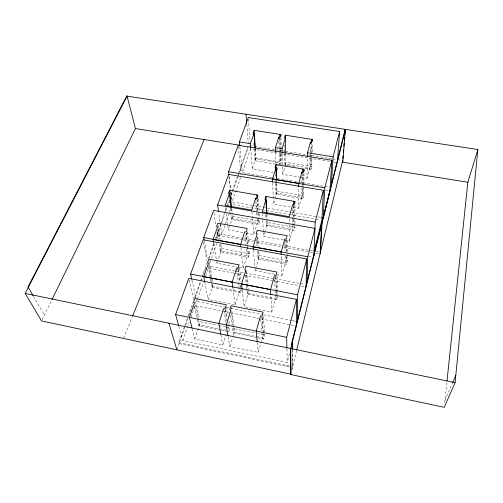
<?xml version="1.0" encoding="UTF-8"?>
<svg xmlns="http://www.w3.org/2000/svg" width="503" height="503" viewBox="0 0 503 503"><rect width="100%" height="100%" fill="white"/><g stroke="black" fill="none" stroke-linecap="round" stroke-linejoin="round"><path stroke-width="0.38" stroke-dasharray="2.52 1.89" d="M293.268 207.544L298.581 208.468L298.707 187.298M301.643 198.603L301.762 188.197M301.825 182.834L301.913 175.17M302.498 195.535L302.63 185.381M302.636 184.601L302.768 174.447M275.625 183.299L276.009 194.227L302.831 198.804L303.013 185.557M303.02 184.777L303.171 173.868M302.831 198.804L303.68 195.736L303.831 185.582M303.843 184.802L304.019 173.082M301.63 177.484L306.949 178.364L307.377 157.401M309.804 169.209L310.364 146.876M310.603 166.323L311.175 144.675M305.158 168.448L310.955 169.398L311.351 154.729M311.376 153.956L311.665 143.154M310.955 169.398L311.753 166.512L311.973 158.778M312.168 151.818L312.407 143.317M444.734 402.708L446.934 381.689M291.797 369.818L292.325 367.643L290.218 367.196M291.797 370.177L296.607 350.465M178.879 326.416L182.784 340.5L287.207 362.544L289.3 354.169M246.539 286.37L247.363 294.161L276.832 299.945L277.863 296.192M257.423 250.601L258.064 258.97L286.609 264.32L287.571 260.812L287.509 256.888M266.118 220.993L266.376 225.702L294.035 230.644L294.94 227.362L294.934 219.515M271.733 312.168L275.481 298.6L248.249 293.262L244.181 306.673L271.733 312.168L270.84 295.846M281.831 275.606L285.32 262.943L258.951 258.014L255.153 270.532L281.831 275.606L281.24 255.184M284.195 240.113L289.514 241.082L292.803 229.249L267.256 224.69L265.471 230.544M298.581 208.468L301.655 197.396L276.883 193.177L275.317 198.289M306.949 178.364L309.835 167.977L285.773 164.053L282.629 174.34L300.869 177.358M257.813 337.878L263.71 339.091L264.829 335.055L263.409 315.959M228.098 336.45L229.726 346.404L258.215 352.389L260.655 343.624M260.856 342.895L262.277 337.783L234.14 331.98L232.593 337.029M283.441 239.975L263.685 236.391L265.244 231.273M290.231 207.022L273.538 204.13L275.097 199.018M247.363 294.161L248.268 291.193M258.064 258.97L259.12 255.505L258.781 250.928M257.052 337.72L233.26 332.804L234.48 328.817L231.336 307.276M266.376 225.702L267.37 222.458L294.94 227.362M276.009 194.227L276.939 191.19L276.575 180.244M288.118 165.669L284.905 165.147L285.779 162.293L311.753 166.512M229.726 346.404L232.373 337.752M221.263 330.326L228.72 331.867L229.959 327.887L226.388 327.151M210.367 278.838L211.882 287.194L240.836 292.878L241.754 289.917M280.655 164.965L281.542 162.117L281.34 153.685M192.159 328.61L194.743 339.053L222.735 344.932L226.331 333.432M235.247 304.887L239.422 291.533L212.668 286.282L208.185 299.486L235.247 304.887L232.977 288.238M219.251 244.276L220.415 251.921L248.432 257.171L249.513 253.719L249.161 249.897M230.173 208.022L231.562 219.478L258.749 224.338L259.762 221.106L259.655 219.578M277.172 170.033L279.467 162.708L255.744 158.841L252.286 169.002L273.167 172.454M239.296 267.514L243.144 268.25L247.08 255.794L221.194 250.953L217.711 261.095M246.086 233.197L253.776 234.593L257.461 222.942L232.348 218.465L229.871 225.665M220.503 330.169L198.786 325.68L200.125 321.757L218.132 325.454M211.882 287.194L213.127 283.541M275.713 164.16L255.008 160.778L255.97 157.961L255.348 148.756M194.743 339.053L199.565 324.844L227.23 330.553M220.415 251.921L221.584 248.513L220.905 243.911M231.562 219.478L232.663 216.284L232.48 214.756M238.523 267.37L216.969 263.27L217.466 261.818M243.006 232.638L228.393 229.99L229.626 226.388M240.597 177.427L232.04 201.892L266.816 207.953M271.639 177.546L242.264 172.648L250.632 148.706L330.389 161.507M229.167 213.253L221.81 234.36L218.704 212.719M229.418 212.524L230.94 208.154M182.784 340.5L189.159 322.31M190.939 317.211L195.019 305.572L223.42 311.3M216.799 243.32L208.839 266.056L235.687 271.192M225.897 307.251L196.667 301.385L197.182 299.907M197.44 299.172L203.375 282.221M205.696 275.587L208.273 268.212L233.694 273.091M289.521 367.045L179.068 343.624L178.779 342.625L184.507 326.409M184.764 325.674L187.889 316.827M188.147 316.091L192.838 302.831M194.661 297.669L206.89 263.038M208.456 258.611L213.92 243.138M215.485 238.718L220.452 224.652M220.71 223.91L224.376 213.549M224.634 212.807L226.463 207.626M227.513 204.664L229.079 200.219M231.173 194.296L231.958 192.077M232.216 191.335L238.233 174.308M238.497 173.566L248.432 145.436L253.839 146.298M176.88 349.843L187.952 318.43M188.996 315.469L192.398 305.83M195.271 297.682L203.111 275.449M203.369 274.713L206.249 266.559M209.122 258.41L214.611 242.848M215.913 239.145L224.791 213.976M225.834 211.015L227.136 207.318M227.4 206.576L229.487 200.659M231.311 195.478L232.619 191.781M232.876 191.046L237.831 176.987M238.095 176.251L248.268 147.398M123.518 338.437L132.339 316.657M444.973 400.382L452.411 383.185M42.195 319.625L51.96 299.618M254.612 146.423L274.701 149.636M275.474 149.756L280.881 150.623M281.655 150.743L284.742 151.24M285.515 151.359L331.873 158.772M332.64 158.891L336.507 159.508M337.28 159.633L341.141 160.25M333.489 162.004L335.809 162.375M255.97 157.961L281.542 162.117M288.892 165.795L291.991 166.298M292.765 166.424L295.865 166.933M272.412 177.678L297.921 181.929M298.694 182.061L324.202 186.311M324.976 186.443L329.616 187.217M325.322 190.059L329.188 190.706M276.939 191.19L303.68 195.736M267.59 208.091L290.772 212.134M291.539 212.266L317.041 216.711M317.814 216.85L321.675 217.522M261.585 209.657L232.21 204.52L232.028 202.973M262.352 209.795L265.446 210.336M266.219 210.468L288.64 214.391M289.407 214.53L314.922 218.994M315.695 219.126L320.329 219.943M232.663 216.284L259.762 221.106M243.345 238.296L217.315 233.537L217.485 234.687M244.112 238.435L283.34 245.609M284.107 245.747L314.098 251.23M316.236 251.626L319.078 252.141M242.245 239.698L216.787 235.033L216.963 236.177M243.018 239.837L253.047 241.673M256.128 242.239L283.132 247.187M283.906 247.331L309.364 251.997M310.137 252.135L314.765 252.984M315.532 253.122L318.594 253.688M308.496 256.316L313.903 257.31M221.584 248.513L249.513 253.719M259.12 255.505L287.571 260.812M236.454 271.343L274.047 278.53M274.814 278.681L304.736 284.402M234.461 273.236L243.704 275.009M244.471 275.16L272.198 280.479M272.966 280.624L298.38 285.503M301.46 286.094L305.315 286.829M226.664 307.402L262.817 314.658M263.591 314.815L291.281 320.367M292.048 320.524L295.896 321.298M224.187 311.458L230.324 312.696M231.091 312.847L260.258 318.732M261.026 318.889L290.193 324.775M290.96 324.925L296.336 326.013M218.887 325.611L225.64 327M234.48 328.817L256.612 333.363M257.379 333.52L264.829 335.055M178.779 342.625L289.502 366.077M290.206 366.228L292.601 366.731L292.482 350.295M33.475 296.324L44.402 315.104M194.334 306.283L198.786 325.68M189.166 279.863L193.642 299.524M194.894 304.29L198.358 319.518M198.528 320.279L199.804 325.894M195.579 301.498L199.282 318.003M191.945 280.102L196.157 299.103M196.327 299.863L196.667 301.385M204.771 281.988L208.185 299.486M220.93 334.967L222.735 344.932M208.16 266.691L210.229 278.084M203.52 242.094L206.878 260.535M208.921 265.414L211.279 278.555M211.417 279.328L212.115 283.195M212.253 283.969L212.87 287.389M204.262 240.648L207.45 258.36M209.198 261.428L212.857 282.013M224.005 310.885L225.866 322.234M213.731 243.32L216.592 260.969M216.718 261.736L216.969 263.27M225.155 309.666L226.878 320.38M227.859 326.51L228.72 331.867M225.696 309.131L227.042 317.6M227.903 322.995L228.639 327.616M226.708 307.1L228.155 316.337M228.878 320.958L229.72 326.346M217.17 230.519L219.138 243.515M213.982 212.731L216.095 226.576M216.912 231.958L217.969 238.881M217.937 229.211L219.446 239.302M220.144 243.968L221.364 252.104M230.619 315.211L233.26 332.804M218.176 225.507L220.22 239.309M231.349 313.099L233.361 326.692M233.467 327.447L234.291 333.017M225.507 207.739L226.199 213.109M226.3 213.876L227.796 225.388M227.89 226.155L228.393 229.99M236.674 269.212L239.554 292.627M229.249 200.383L229.525 202.678M231.141 208.393L231.606 212.266M231.977 215.366L232.487 219.648M238.353 269.193L239.893 282.101M240.258 285.132L240.528 287.414M237.932 268.703L239.522 281.957M239.9 285.082L240.836 292.878M231.757 208.626L232.386 213.989M229.079 176.383L230.783 191.071M230.877 191.844L231.323 195.711M231.411 196.484L231.776 199.572M242.245 290.049L244.181 306.673M228.972 176.742L230.412 189.084M230.77 192.171L231.04 194.485M231.399 197.572L231.669 199.886M239.503 267.929L241.1 281.592M240.893 247.608L243.144 268.25M245.382 275.462L246.206 283.252M245.936 270.979L247.294 284.044M247.375 284.811L247.772 288.653M247.853 289.42L248.363 294.356M246.464 270.74L248.337 288.936M245.024 234.888L246.011 244.955M246.395 248.828L247.193 256.939M246.307 232.845L247.551 245.841M247.621 246.608L248.281 253.487M246.093 232.788L247.338 245.741M247.407 246.501L248.432 257.171M257.284 342.512L258.215 352.389M238.34 146.794L241.038 175.176M239.843 146.518L242.264 172.648M247.451 231.55L248.664 244.546M253.411 249.928L254.958 268.244M255.021 269.004L255.153 270.532M260.768 319.141L262.359 338.815M251.915 211.637L252.412 217.761M252.475 218.522L253.776 234.593M262.126 317.204L263.365 333.25M262 317.079L263.239 333.024M263.295 333.778L263.71 339.091M246.791 124.373L248.312 143.877M256.549 239.189L257.134 246.797M257.769 237.183L258.441 246.344M250.739 148.266L252.286 169.002M257.391 237.139L258.083 246.42M258.429 251.054L259.032 259.152M248.413 119.104L250.104 141.695M255.889 201.301L256.675 212.121M256.731 212.895L257.121 218.308M257.178 219.082L257.542 224.124M253.795 143.16L254.009 146.222M254.216 149.29L255.008 160.778M257.064 199.496L257.976 212.486M258.026 213.253L258.404 218.604M258.454 219.365L258.561 220.892M256.983 199.188L258.215 216.718M258.429 219.767L258.749 224.338M255.065 148.8L255.882 160.922M258.259 198.943L259.19 212.7M259.246 213.467L259.605 218.818M262.258 213.454L262.635 219.572M262.685 220.339L263.396 231.808M263.446 232.568L263.685 236.391M265.766 214.718L266.074 220.207M266.716 214.649L267.005 220.056M267.049 220.83L267.319 225.872M266.923 214.058L267.168 218.642M274.632 279.486L275.072 289.426M275.103 290.193L275.273 294.016M275.311 294.777L275.525 299.687M272.683 182.929L273.538 204.13M275.864 276.7L276.669 296.072M276.7 296.845L276.832 299.945M275.751 276.468L276.367 291.262M276.399 292.042L276.499 294.381M277.078 275.946L277.801 294.632M275.298 173.937L275.38 176.276M275.518 180.181L275.6 182.52M275.569 152.246L275.952 163.758M276.443 180.131L276.549 183.199M276.575 183.966L276.92 194.384M278.876 141.085L279.523 164.783M279.982 138.174L280.253 148.894M280.272 149.655L280.636 164.198M279.8 138.168L280.077 148.901M280.096 149.668L280.41 161.935M280.963 137.583L281.177 146.788M282.164 153.358L282.629 174.34M286.685 365.48L286.71 366.454M284.893 242.144L285.082 251.387M285.182 256.008L285.346 264.081M286.917 348.786L287.207 362.544M285.93 240.17L286.138 251.16M286.238 256.649L286.314 260.573M284.547 145.059L284.685 152.786M284.698 153.56L284.905 165.147M286.169 240.082L286.383 251.808M286.465 256.499L286.609 264.32M287.244 240.409L287.496 256.102M285.641 153.78L285.792 165.292M289.256 218.968L289.319 224.307M289.332 225.067L289.514 241.082M292.186 350.233L292.331 368.001M292.702 208.443L292.752 218.465M292.752 219.233L292.777 224.627M292.784 225.401L292.809 230.424M293.966 205.595L294.004 218.906M294.004 219.685L294.016 225.162M294.022 225.948L294.035 230.644M293.651 205.953L293.721 227.149M294.921 204.602L294.934 218.73"/><path stroke-width="0.75" d="M296.336 326.013L296.393 299.36L188.826 278.348L175.591 314.557L178.672 325.674M191.775 279.341L190.593 274.022L203.099 239.793L306.736 258.963L297.562 294.789L297.436 321.606L295.896 321.298M298.713 186.519L298.732 183.381L301.945 172.108L303.19 172.309L304.082 169.178L276.053 164.6L275.078 167.694L276.034 167.851L276.443 180.131M301.932 173.636L301.945 172.108M302.787 172.881L302.837 168.977M304.045 171.523L304.07 169.957M307.39 156.628L307.471 152.749L310.483 142.192L311.684 142.38L312.52 139.45L285.333 135.213L284.421 138.111L285.346 138.256L282.064 148.699L282.145 152.585M306.101 286.201L306.736 258.963M310.439 143.751L310.483 142.192M307.119 281.724L307.748 256.763L314.997 228.393L213.63 210.424L203.709 237.573L204.124 239.881M311.238 142.355L311.319 139.262M312.476 140.997L312.52 139.45M313.96 255.75L315.199 222.144L323.385 190.304L228.702 174.422L217.592 204.985L218.478 211.172M320.122 253.965L321.58 224.942M323.385 190.304L321.876 220.213L314.098 251.23M320.505 252.405L321.983 223.332M228.896 174.837L228.538 171.743L238.196 145.26L331.861 160.262L324.8 187.826L323.222 217.793L321.675 217.522M331.861 160.262L329.962 190.832L323.787 215.548M331.307 185.173L333.118 156.829L339.594 131.509L248.3 117.545L239.415 141.903L239.774 145.751M337.469 161.067L339.594 131.509M342.813 158.942L343.065 155.823M343.316 152.711L343.568 149.592M343.819 146.474L344.071 143.361M344.322 140.243L344.574 137.13M344.825 134.012L345.203 129.34L127.058 96.13L25.15 293.4L41.567 320.92L290.734 374.175M342.788 162.205L345.448 129.378L477.85 149.536L455.102 382.62L444.243 407.348L290.74 374.528L290.413 348.441M447.016 380.909L467.847 182.243L477.85 149.536M296.695 349.969L342.688 160.495L342.549 162.167L467.847 182.243M292.174 348.667L292.117 341.625L345.203 129.34M290.633 348.843L345.448 129.378M286.899 348.026L286.672 337.324L296.393 299.36M270.759 294.286L270.507 289.627L274.462 275.663L275.833 275.921L276.92 272.054L245.998 266.194L244.804 270.01L245.854 270.212L241.541 284L242.157 289.294M281.215 254.399L281.152 252.041L284.824 239.057L286.157 239.302L287.169 235.7L257.259 230.311L256.146 233.864L257.165 234.046L253.154 246.872L253.349 249.161M294.915 201.458L293.966 204.815L292.683 204.589L289.231 216.68L262.164 211.926L265.924 199.974L264.936 199.804L265.98 196.497L294.915 201.458L294.921 203.03M272.651 182.143L272.525 179.005L276.034 167.851M255.015 148.027L254.021 133.345L253.11 133.207L254.116 130.346L280.888 134.515L279.957 137.407L278.775 137.225L275.411 147.637L275.543 151.478M232.876 287.477L232.153 282.177L236.58 268.445L237.932 268.703L239.151 264.892L208.789 259.139L207.469 262.893L208.5 263.094L203.734 276.663L204.771 281.988M240.805 246.847L240.56 244.552L244.716 231.795L246.017 232.028L247.168 228.494L217.837 223.206L216.592 226.696L217.592 226.878L213.109 239.485L213.605 242.553M255.669 198.207L251.789 210.103L225.206 205.438L229.387 193.674L228.419 193.51L229.582 190.247L258.001 195.126L256.926 198.427L255.669 198.207L255.782 199.754M250.683 147.492L250.393 143.657L254.021 133.345M132.635 315.934L204.105 139.551M452.719 382.469L455.819 375.307M51.96 299.618L135.452 128.554L126.919 95.652L28.017 286.936L33.085 295.657M239.415 141.903L250.393 143.657M275.411 147.637L282.064 148.699M307.471 152.749L333.118 156.829M135.452 128.554L240.101 145.31M272.525 179.005L298.732 183.381M228.538 171.743L324.8 187.826M217.592 204.985L315.199 222.144M203.709 237.573L307.748 256.763M213.109 239.485L240.56 244.552M253.154 246.872L281.152 252.041M190.593 274.022L297.562 294.789M203.734 276.663L232.153 282.177M241.541 284L270.507 289.627M175.591 314.557L286.672 337.324M292.117 341.625L292.476 349.51M25.15 293.4L455.102 382.62M168.926 323.234L176.88 349.843M191.976 327.868L189.398 317.424L194.548 302.768L193.479 302.555L194.906 298.499L226.35 304.787L225.03 308.899L223.634 308.616L218.849 323.46L220.792 334.199M227.972 335.69L226.212 324.969L230.902 310.081L229.814 309.861L231.116 305.742L263.126 312.143L261.937 316.318L260.516 316.035L256.209 331.119L257.209 341.757M229.387 193.674L230.959 206.846M229.582 190.247L231.575 207.098M245.998 114.238L246.728 123.593M256.744 194.906L257.008 198.729M254.116 130.346L255.298 147.989M265.924 199.974L266.634 213.109M265.98 196.497L266.879 213.297M276.053 164.6L276.549 179.458M278.775 137.225L278.813 138.765M279.706 134.332L279.781 137.401M280.888 134.515L280.925 136.049M285.333 135.213L285.591 153.107M290.715 348.504L291.023 374.59M293.639 201.238L293.651 205.167"/></g></svg>
